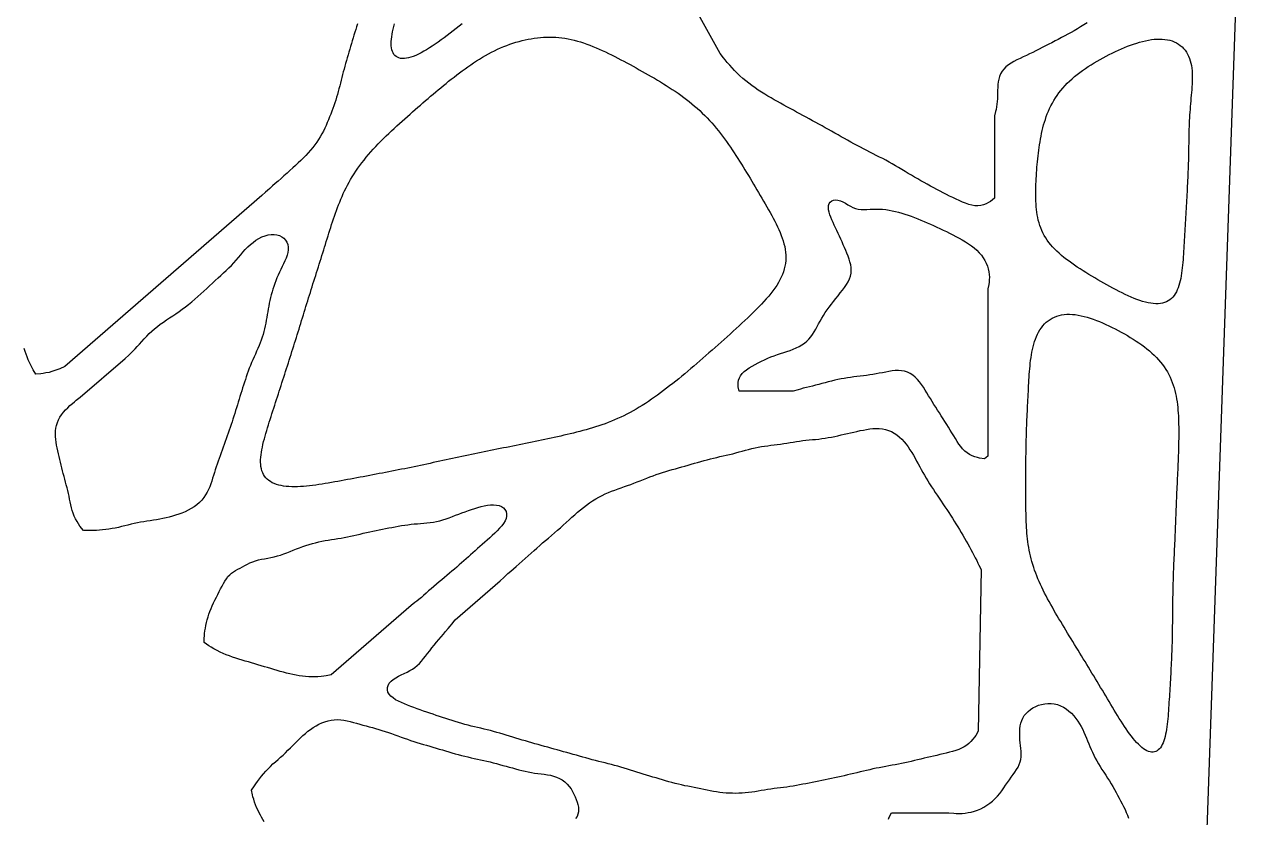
# Model space of a CAD drawing. Header units: metres. Extents: x 143 to 243, y 0 to 90.
# Drawn here: x 196.86 to 242.77, y 43.06 to 72.81 of the extents above; entities that cross this region are included whole.
import ezdxf

# ---------------------------------------------------------------- set-up
doc = ezdxf.new("R2010")
doc.units = ezdxf.units.M

msp = doc.modelspace()

# ---------------------------------------------------------------- linework, layer by layer
for points in [[(239.719, -0.362), (242.771, 87.047), (145.622, 90.439), (142.57, 3.031)], [(206.393, 55.533), (206.308, 55.558), (206.228, 55.588), (206.152, 55.622), (206.083, 55.661), (206.019, 55.706), (205.961, 55.755), (205.91, 55.808), (205.864, 55.867), (205.825, 55.93), (205.792, 55.997), (205.765, 56.069), (205.744, 56.144), (205.728, 56.224), (205.719, 56.307), (205.714, 56.393), (205.715, 56.481), (205.72, 56.573), (205.73, 56.667), (205.743, 56.763), (205.76, 56.86), (205.78, 56.959), (205.802, 57.06), (205.827, 57.162), (205.854, 57.264), (205.882, 57.368), (205.912, 57.472), (205.943, 57.576), (205.975, 57.681), (206.007, 57.786), (206.041, 57.891), (206.074, 57.997), (206.108, 58.103), (206.141, 58.208), (206.175, 58.314), (206.209, 58.42), (206.243, 58.526), (206.277, 58.632), (206.311, 58.738), (206.346, 58.844), (206.38, 58.95), (206.414, 59.055), (206.448, 59.161), (206.482, 59.267), (206.516, 59.373), (206.55, 59.479), (206.584, 59.585), (206.618, 59.691), (206.652, 59.797), (206.686, 59.903), (206.72, 60.009), (206.755, 60.114), (206.789, 60.22), (206.822, 60.326), (206.856, 60.432), (206.89, 60.538), (206.924, 60.644), (206.957, 60.75), (206.991, 60.856), (207.024, 60.962), (207.057, 61.068), (207.09, 61.174), (207.123, 61.28), (207.156, 61.386), (207.188, 61.491), (207.221, 61.597), (207.253, 61.703), (207.286, 61.809), (207.318, 61.915), (207.351, 62.021), (207.383, 62.127), (207.416, 62.233), (207.448, 62.339), (207.481, 62.445), (207.514, 62.551), (207.547, 62.657), (207.58, 62.763), (207.613, 62.869), (207.646, 62.975), (207.679, 63.08), (207.713, 63.186), (207.746, 63.292), (207.78, 63.398), (207.813, 63.504), (207.847, 63.61), (207.881, 63.716), (207.914, 63.822), (207.948, 63.928), (207.981, 64.034), (208.014, 64.14), (208.047, 64.246), (208.08, 64.352), (208.113, 64.458), (208.146, 64.564), (208.179, 64.67), (208.212, 64.775), (208.245, 64.881), (208.278, 64.987), (208.311, 65.093), (208.345, 65.199), (208.379, 65.305), (208.413, 65.411), (208.448, 65.517), (208.484, 65.623), (208.521, 65.729), (208.559, 65.835), (208.597, 65.941), (208.638, 66.046), (208.68, 66.152), (208.723, 66.258), (208.769, 66.364), (208.816, 66.47), (208.866, 66.575), (208.918, 66.681), (208.973, 66.786), (209.03, 66.892), (209.09, 66.997), (209.153, 67.102), (209.219, 67.207), (209.288, 67.312), (209.36, 67.417), (209.435, 67.521), (209.512, 67.625), (209.593, 67.728), (209.677, 67.831), (209.763, 67.933), (209.851, 68.035), (209.942, 68.136), (210.035, 68.237), (210.129, 68.336), (210.226, 68.435), (210.323, 68.533), (210.422, 68.63), (210.521, 68.725), (210.621, 68.82), (210.721, 68.914), (210.821, 69.006), (210.922, 69.097), (211.022, 69.188), (211.121, 69.277), (211.22, 69.365), (211.319, 69.452), (211.417, 69.538), (211.515, 69.623), (211.612, 69.707), (211.708, 69.791), (211.804, 69.873), (211.9, 69.956), (211.996, 70.037), (212.091, 70.119), (212.187, 70.2), (212.282, 70.281), (212.378, 70.361), (212.475, 70.442), (212.572, 70.522), (212.67, 70.602), (212.768, 70.682), (212.868, 70.761), (212.969, 70.841), (213.07, 70.92), (213.173, 70.998), (213.277, 71.076), (213.382, 71.152), (213.489, 71.228), (213.596, 71.302), (213.705, 71.375), (213.814, 71.447), (213.925, 71.516), (214.036, 71.583), (214.148, 71.648), (214.261, 71.71), (214.375, 71.77), (214.489, 71.827), (214.603, 71.882), (214.718, 71.933), (214.832, 71.982), (214.947, 72.027), (215.062, 72.069), (215.178, 72.109), (215.293, 72.145), (215.408, 72.179), (215.522, 72.209), (215.637, 72.236), (215.752, 72.26), (215.867, 72.281), (215.981, 72.299), (216.096, 72.314), (216.21, 72.325), (216.325, 72.333), (216.44, 72.338), (216.555, 72.34), (216.67, 72.338), (216.785, 72.332), (216.9, 72.323), (217.016, 72.31), (217.131, 72.294), (217.247, 72.274), (217.363, 72.25), (217.48, 72.223), (217.596, 72.192), (217.713, 72.158), (217.83, 72.121), (217.947, 72.08), (218.064, 72.037), (218.181, 71.991), (218.297, 71.943), (218.414, 71.892), (218.531, 71.84), (218.647, 71.785), (218.764, 71.729), (218.88, 71.672), (218.996, 71.613), (219.111, 71.554), (219.227, 71.493), (219.342, 71.432), (219.457, 71.37), (219.572, 71.308), (219.686, 71.245), (219.801, 71.182), (219.915, 71.118), (220.029, 71.054), (220.143, 70.99), (220.257, 70.925), (220.37, 70.859), (220.483, 70.793), (220.596, 70.727), (220.709, 70.659), (220.821, 70.591), (220.932, 70.521), (221.043, 70.451), (221.154, 70.379), (221.263, 70.306), (221.371, 70.232), (221.479, 70.157), (221.585, 70.079), (221.689, 70.001), (221.792, 69.92), (221.894, 69.838), (221.994, 69.754), (222.092, 69.669), (222.188, 69.581), (222.282, 69.492), (222.374, 69.402), (222.464, 69.309), (222.552, 69.216), (222.639, 69.12), (222.723, 69.024), (222.805, 68.926), (222.886, 68.826), (222.965, 68.726), (223.042, 68.625), (223.118, 68.522), (223.192, 68.419), (223.265, 68.316), (223.337, 68.211), (223.408, 68.106), (223.477, 68.001), (223.546, 67.895), (223.614, 67.789), (223.682, 67.683), (223.748, 67.576), (223.815, 67.47), (223.88, 67.363), (223.946, 67.256), (224.01, 67.149), (224.075, 67.042), (224.139, 66.935), (224.203, 66.828), (224.267, 66.721), (224.331, 66.614), (224.394, 66.507), (224.457, 66.4), (224.52, 66.293), (224.583, 66.185), (224.645, 66.078), (224.706, 65.971), (224.767, 65.864), (224.827, 65.757), (224.885, 65.65), (224.943, 65.543), (224.999, 65.436), (225.053, 65.329), (225.104, 65.222), (225.153, 65.116), (225.199, 65.009), (225.242, 64.902), (225.281, 64.796), (225.316, 64.69), (225.346, 64.584), (225.372, 64.478), (225.392, 64.372), (225.406, 64.267), (225.414, 64.162), (225.416, 64.057), (225.412, 63.952), (225.401, 63.848), (225.384, 63.744), (225.359, 63.641), (225.328, 63.538), (225.29, 63.435), (225.246, 63.332), (225.195, 63.23), (225.139, 63.128), (225.076, 63.026), (225.007, 62.925), (224.934, 62.824), (224.855, 62.722), (224.772, 62.621), (224.684, 62.52), (224.593, 62.419), (224.498, 62.318), (224.401, 62.217), (224.3, 62.115), (224.197, 62.014), (224.093, 61.912), (223.986, 61.811), (223.878, 61.709), (223.769, 61.607), (223.659, 61.505), (223.548, 61.404), (223.436, 61.302), (223.324, 61.2), (223.211, 61.098), (223.098, 60.996), (222.985, 60.895), (222.872, 60.793), (222.759, 60.692), (222.646, 60.592), (222.532, 60.491), (222.419, 60.391), (222.305, 60.292), (222.192, 60.193), (222.079, 60.095), (221.965, 59.998), (221.852, 59.901), (221.739, 59.806), (221.625, 59.711), (221.512, 59.617), (221.398, 59.524), (221.285, 59.432), (221.172, 59.341), (221.058, 59.252), (220.945, 59.164), (220.831, 59.077), (220.717, 58.993), (220.604, 58.909), (220.49, 58.828), (220.376, 58.749), (220.261, 58.671), (220.147, 58.596), (220.032, 58.523), (219.918, 58.452), (219.802, 58.384), (219.687, 58.318), (219.571, 58.254), (219.456, 58.193), (219.339, 58.135), (219.223, 58.079), (219.106, 58.025), (218.989, 57.974), (218.871, 57.925), (218.754, 57.878), (218.636, 57.834), (218.518, 57.792), (218.399, 57.751), (218.281, 57.713), (218.162, 57.676), (218.043, 57.641), (217.924, 57.607), (217.805, 57.574), (217.686, 57.543), (217.566, 57.513), (217.447, 57.483), (217.328, 57.455), (217.208, 57.427), (217.089, 57.399), (216.97, 57.373), (216.85, 57.346), (216.731, 57.32), (216.611, 57.294), (216.492, 57.269), (216.372, 57.243), (216.253, 57.218), (216.133, 57.193), (216.014, 57.168), (215.895, 57.143), (215.775, 57.118), (215.656, 57.094), (215.536, 57.069), (215.417, 57.045), (215.297, 57.02), (215.178, 56.996), (215.058, 56.972), (214.939, 56.947), (214.82, 56.923), (214.7, 56.899), (214.581, 56.875), (214.461, 56.851), (214.342, 56.827), (214.222, 56.803), (214.103, 56.778), (213.984, 56.754), (213.864, 56.729), (213.745, 56.705), (213.625, 56.68), (213.506, 56.655), (213.386, 56.63), (213.267, 56.605), (213.148, 56.579), (213.028, 56.554), (212.909, 56.528), (212.789, 56.502), (212.67, 56.477), (212.551, 56.451), (212.431, 56.425), (212.312, 56.399), (212.192, 56.373), (212.073, 56.347), (211.954, 56.322), (211.834, 56.296), (211.715, 56.271), (211.595, 56.246), (211.476, 56.221), (211.357, 56.196), (211.237, 56.171), (211.118, 56.147), (210.998, 56.123), (210.879, 56.099), (210.76, 56.076), (210.64, 56.052), (210.521, 56.029), (210.401, 56.006), (210.282, 55.983), (210.163, 55.96), (210.043, 55.938), (209.924, 55.915), (209.805, 55.892), (209.685, 55.87), (209.566, 55.847), (209.446, 55.825), (209.327, 55.802), (209.208, 55.78), (209.088, 55.758), (208.969, 55.735), (208.85, 55.713), (208.73, 55.691), (208.611, 55.67), (208.492, 55.648), (208.373, 55.627), (208.254, 55.607), (208.135, 55.587), (208.017, 55.569), (207.899, 55.551), (207.781, 55.534), (207.664, 55.519), (207.548, 55.505), (207.432, 55.494), (207.318, 55.484), (207.205, 55.476), (207.094, 55.472), (206.985, 55.47), (206.879, 55.471), (206.775, 55.476), (206.674, 55.484), (206.576, 55.496), (206.482, 55.512)], [(239.759, 62.441), (239.692, 62.406), (239.62, 62.378), (239.544, 62.357), (239.464, 62.342), (239.379, 62.335), (239.291, 62.334), (239.199, 62.339), (239.103, 62.351), (239.005, 62.369), (238.903, 62.392), (238.8, 62.421), (238.694, 62.455), (238.586, 62.493), (238.477, 62.536), (238.366, 62.582), (238.254, 62.632), (238.142, 62.685), (238.028, 62.74), (237.915, 62.797), (237.801, 62.856), (237.687, 62.917), (237.573, 62.979), (237.459, 63.043), (237.345, 63.107), (237.231, 63.172), (237.118, 63.237), (237.006, 63.304), (236.894, 63.37), (236.782, 63.438), (236.672, 63.506), (236.563, 63.574), (236.455, 63.643), (236.349, 63.713), (236.244, 63.783), (236.141, 63.855), (236.041, 63.927), (235.943, 64.001), (235.848, 64.075), (235.756, 64.151), (235.667, 64.228), (235.582, 64.306), (235.501, 64.386), (235.424, 64.468), (235.352, 64.551), (235.284, 64.636), (235.221, 64.722), (235.163, 64.81), (235.109, 64.9), (235.06, 64.991), (235.017, 65.084), (234.977, 65.179), (234.943, 65.274), (234.913, 65.371), (234.886, 65.47), (234.864, 65.569), (234.845, 65.67), (234.83, 65.771), (234.818, 65.873), (234.808, 65.976), (234.801, 66.08), (234.796, 66.184), (234.793, 66.289), (234.792, 66.394), (234.792, 66.499), (234.793, 66.604), (234.795, 66.71), (234.799, 66.816), (234.803, 66.922), (234.808, 67.028), (234.814, 67.135), (234.821, 67.241), (234.829, 67.347), (234.837, 67.454), (234.846, 67.56), (234.855, 67.666), (234.866, 67.773), (234.877, 67.879), (234.889, 67.985), (234.903, 68.092), (234.917, 68.198), (234.933, 68.304), (234.95, 68.41), (234.968, 68.516), (234.988, 68.622), (235.01, 68.728), (235.033, 68.833), (235.059, 68.938), (235.087, 69.043), (235.117, 69.148), (235.15, 69.252), (235.186, 69.356), (235.224, 69.459), (235.266, 69.561), (235.312, 69.662), (235.36, 69.763), (235.413, 69.862), (235.469, 69.961), (235.53, 70.058), (235.594, 70.153), (235.662, 70.247), (235.734, 70.34), (235.81, 70.43), (235.891, 70.519), (235.974, 70.606), (236.062, 70.692), (236.153, 70.775), (236.247, 70.856), (236.344, 70.936), (236.445, 71.013), (236.547, 71.089), (236.652, 71.162), (236.759, 71.234), (236.868, 71.303), (236.978, 71.371), (237.09, 71.437), (237.203, 71.501), (237.317, 71.564), (237.431, 71.624), (237.546, 71.683), (237.661, 71.74), (237.776, 71.795), (237.891, 71.848), (238.006, 71.899), (238.121, 71.948), (238.236, 71.994), (238.35, 72.037), (238.463, 72.078), (238.576, 72.115), (238.688, 72.149), (238.799, 72.179), (238.909, 72.206), (239.018, 72.228), (239.126, 72.246), (239.232, 72.258), (239.336, 72.266), (239.437, 72.268), (239.537, 72.265), (239.634, 72.256), (239.728, 72.242), (239.818, 72.221), (239.905, 72.194), (239.988, 72.162), (240.067, 72.123), (240.142, 72.079), (240.212, 72.029), (240.277, 71.973), (240.337, 71.912), (240.392, 71.846), (240.441, 71.776), (240.485, 71.701), (240.524, 71.621), (240.557, 71.539), (240.586, 71.452), (240.609, 71.363), (240.628, 71.271), (240.642, 71.176), (240.652, 71.08), (240.659, 70.981), (240.662, 70.881), (240.662, 70.78), (240.659, 70.678), (240.655, 70.574), (240.648, 70.47), (240.641, 70.366), (240.632, 70.261), (240.623, 70.155), (240.613, 70.05), (240.604, 69.944), (240.594, 69.838), (240.585, 69.731), (240.577, 69.625), (240.569, 69.519), (240.562, 69.412), (240.556, 69.306), (240.55, 69.2), (240.546, 69.093), (240.542, 68.987), (240.538, 68.88), (240.535, 68.774), (240.533, 68.667), (240.531, 68.561), (240.529, 68.455), (240.527, 68.348), (240.525, 68.242), (240.523, 68.135), (240.521, 68.029), (240.519, 67.922), (240.517, 67.816), (240.514, 67.709), (240.511, 67.603), (240.508, 67.496), (240.504, 67.39), (240.5, 67.284), (240.496, 67.177), (240.492, 67.071), (240.487, 66.964), (240.482, 66.858), (240.476, 66.751), (240.471, 66.645), (240.465, 66.539), (240.46, 66.432), (240.454, 66.326), (240.448, 66.219), (240.442, 66.113), (240.436, 66.006), (240.43, 65.9), (240.424, 65.794), (240.418, 65.687), (240.412, 65.581), (240.406, 65.474), (240.4, 65.368), (240.394, 65.262), (240.388, 65.155), (240.382, 65.049), (240.375, 64.942), (240.369, 64.836), (240.363, 64.73), (240.357, 64.624), (240.351, 64.517), (240.344, 64.411), (240.338, 64.306), (240.331, 64.2), (240.323, 64.095), (240.315, 63.991), (240.307, 63.887), (240.297, 63.784), (240.287, 63.681), (240.275, 63.581), (240.262, 63.481), (240.246, 63.384), (240.229, 63.288), (240.209, 63.195), (240.187, 63.105), (240.162, 63.018), (240.133, 62.934), (240.101, 62.854), (240.065, 62.779), (240.025, 62.709), (239.981, 62.643), (239.932, 62.584), (239.879, 62.53), (239.821, 62.482)], [(232.865, 56.512), (232.682, 56.541), (232.601, 56.562), (232.506, 56.591), (232.399, 56.631), (232.306, 56.68), (232.215, 56.74), (232.128, 56.81), (232.048, 56.89), (231.974, 56.978), (231.904, 57.073), (231.839, 57.172), (231.775, 57.275), (231.712, 57.38), (231.648, 57.487), (231.584, 57.594), (231.519, 57.701), (231.451, 57.809), (231.383, 57.916), (231.314, 58.023), (231.245, 58.131), (231.176, 58.238), (231.108, 58.346), (231.039, 58.453), (230.971, 58.56), (230.904, 58.668), (230.838, 58.775), (230.772, 58.882), (230.706, 58.99), (230.641, 59.096), (230.575, 59.201), (230.506, 59.304), (230.434, 59.403), (230.356, 59.496), (230.271, 59.581), (230.18, 59.656), (230.083, 59.719), (229.978, 59.768), (229.868, 59.803), (229.755, 59.824), (229.638, 59.832), (229.52, 59.828), (229.401, 59.816), (229.281, 59.796), (229.162, 59.774), (229.042, 59.749), (228.922, 59.725), (228.803, 59.702), (228.683, 59.682), (228.564, 59.663), (228.444, 59.646), (228.324, 59.631), (228.205, 59.616), (228.085, 59.602), (227.966, 59.587), (227.846, 59.572), (227.727, 59.555), (227.607, 59.535), (227.487, 59.514), (227.368, 59.489), (227.248, 59.462), (227.129, 59.433), (227.009, 59.402), (226.889, 59.37), (226.77, 59.339), (226.651, 59.308), (226.532, 59.279), (226.414, 59.249), (226.299, 59.22), (226.188, 59.193), (226.068, 59.162), (225.966, 59.134), (225.88, 59.111), (225.694, 59.055), (223.662, 59.055), (223.629, 59.218), (223.625, 59.291), (223.628, 59.375), (223.64, 59.471), (223.672, 59.554), (223.718, 59.636), (223.78, 59.715), (223.857, 59.79), (223.946, 59.86), (224.046, 59.928), (224.153, 59.993), (224.266, 60.056), (224.382, 60.117), (224.5, 60.177), (224.619, 60.234), (224.739, 60.289), (224.858, 60.34), (224.978, 60.387), (225.097, 60.43), (225.217, 60.471), (225.336, 60.509), (225.456, 60.547), (225.574, 60.586), (225.69, 60.629), (225.804, 60.676), (225.913, 60.73), (226.017, 60.79), (226.114, 60.856), (226.202, 60.929), (226.283, 61.009), (226.356, 61.094), (226.421, 61.185), (226.48, 61.279), (226.536, 61.377), (226.591, 61.478), (226.646, 61.581), (226.703, 61.685), (226.763, 61.789), (226.828, 61.895), (226.896, 62.001), (226.969, 62.106), (227.044, 62.212), (227.124, 62.318), (227.206, 62.423), (227.289, 62.529), (227.374, 62.634), (227.458, 62.74), (227.54, 62.845), (227.618, 62.951), (227.689, 63.056), (227.751, 63.162), (227.802, 63.268), (227.839, 63.374), (227.862, 63.481), (227.87, 63.587), (227.865, 63.694), (227.848, 63.8), (227.822, 63.907), (227.788, 64.014), (227.749, 64.121), (227.707, 64.228), (227.663, 64.335), (227.618, 64.442), (227.571, 64.549), (227.524, 64.656), (227.476, 64.763), (227.428, 64.87), (227.378, 64.976), (227.329, 65.081), (227.28, 65.185), (227.232, 65.287), (227.186, 65.388), (227.142, 65.486), (227.101, 65.582), (227.066, 65.677), (227.038, 65.769), (227.019, 65.859), (227.012, 65.944), (227.018, 66.023), (227.041, 66.093), (227.081, 66.152), (227.136, 66.197), (227.205, 66.224), (227.285, 66.233), (227.372, 66.223), (227.464, 66.196), (227.558, 66.155), (227.652, 66.105), (227.745, 66.051), (227.839, 65.998), (227.934, 65.951), (228.032, 65.914), (228.132, 65.889), (228.237, 65.874), (228.346, 65.87), (228.458, 65.872), (228.573, 65.878), (228.69, 65.884), (228.808, 65.887), (228.928, 65.886), (229.047, 65.879), (229.167, 65.866), (229.286, 65.848), (229.406, 65.825), (229.525, 65.798), (229.645, 65.767), (229.764, 65.733), (229.884, 65.697), (230.003, 65.658), (230.123, 65.616), (230.242, 65.572), (230.362, 65.526), (230.481, 65.477), (230.601, 65.427), (230.72, 65.375), (230.84, 65.322), (230.959, 65.268), (231.079, 65.213), (231.198, 65.157), (231.318, 65.101), (231.437, 65.043), (231.557, 64.984), (231.676, 64.924), (231.796, 64.861), (231.915, 64.797), (232.033, 64.729), (232.15, 64.66), (232.265, 64.586), (232.376, 64.509), (232.481, 64.427), (232.58, 64.341), (232.67, 64.25), (232.751, 64.155), (232.822, 64.057), (232.883, 63.955), (232.934, 63.852), (232.976, 63.747), (233.008, 63.643), (233.03, 63.538), (233.044, 63.435), (233.051, 63.336), (233.046, 63.23), (233.038, 63.139), (233.027, 63.062), (232.989, 62.897), (232.989, 56.617)], [(199.066, 53.827), (198.937, 53.995), (198.885, 54.072), (198.828, 54.163), (198.766, 54.27), (198.721, 54.37), (198.68, 54.473), (198.646, 54.579), (198.618, 54.684), (198.594, 54.79), (198.571, 54.897), (198.55, 55.004), (198.528, 55.11), (198.505, 55.217), (198.48, 55.323), (198.453, 55.43), (198.425, 55.537), (198.398, 55.644), (198.369, 55.75), (198.341, 55.857), (198.313, 55.964), (198.286, 56.07), (198.26, 56.177), (198.233, 56.284), (198.207, 56.39), (198.181, 56.497), (198.155, 56.604), (198.129, 56.71), (198.104, 56.817), (198.081, 56.923), (198.061, 57.03), (198.043, 57.137), (198.03, 57.243), (198.021, 57.35), (198.019, 57.456), (198.023, 57.562), (198.036, 57.667), (198.058, 57.772), (198.09, 57.874), (198.132, 57.976), (198.185, 58.075), (198.247, 58.17), (198.317, 58.262), (198.396, 58.351), (198.477, 58.436), (198.559, 58.514), (198.652, 58.594), (198.733, 58.66), (198.801, 58.715), (198.95, 58.828), (200.629, 60.287), (200.77, 60.411), (200.835, 60.472), (200.913, 60.548), (201.003, 60.638), (201.086, 60.727), (201.172, 60.821), (201.26, 60.919), (201.349, 61.018), (201.44, 61.117), (201.535, 61.213), (201.632, 61.307), (201.735, 61.397), (201.842, 61.483), (201.952, 61.566), (202.066, 61.647), (202.182, 61.726), (202.3, 61.804), (202.419, 61.882), (202.539, 61.962), (202.658, 62.044), (202.777, 62.129), (202.896, 62.218), (203.015, 62.309), (203.132, 62.403), (203.248, 62.501), (203.362, 62.601), (203.474, 62.702), (203.584, 62.805), (203.692, 62.907), (203.798, 63.009), (203.905, 63.109), (204.01, 63.208), (204.116, 63.304), (204.221, 63.399), (204.325, 63.493), (204.428, 63.587), (204.527, 63.681), (204.622, 63.776), (204.713, 63.872), (204.8, 63.971), (204.885, 64.071), (204.968, 64.171), (205.053, 64.271), (205.14, 64.37), (205.232, 64.465), (205.33, 64.555), (205.432, 64.639), (205.539, 64.716), (205.651, 64.783), (205.766, 64.84), (205.881, 64.884), (205.997, 64.915), (206.111, 64.933), (206.222, 64.936), (206.327, 64.923), (206.424, 64.894), (206.512, 64.851), (206.588, 64.794), (206.651, 64.725), (206.698, 64.644), (206.73, 64.555), (206.746, 64.459), (206.746, 64.359), (206.732, 64.256), (206.705, 64.152), (206.669, 64.046), (206.625, 63.94), (206.575, 63.834), (206.524, 63.729), (206.472, 63.623), (206.422, 63.517), (206.374, 63.412), (206.328, 63.306), (206.285, 63.2), (206.246, 63.094), (206.209, 62.988), (206.174, 62.882), (206.142, 62.777), (206.112, 62.671), (206.085, 62.565), (206.06, 62.459), (206.038, 62.353), (206.017, 62.247), (205.998, 62.141), (205.979, 62.034), (205.961, 61.928), (205.943, 61.822), (205.924, 61.716), (205.904, 61.61), (205.882, 61.504), (205.859, 61.398), (205.833, 61.292), (205.805, 61.186), (205.773, 61.08), (205.738, 60.974), (205.699, 60.869), (205.657, 60.763), (205.612, 60.657), (205.565, 60.551), (205.517, 60.446), (205.469, 60.34), (205.421, 60.234), (205.375, 60.128), (205.331, 60.023), (205.29, 59.917), (205.25, 59.811), (205.212, 59.705), (205.176, 59.599), (205.141, 59.494), (205.106, 59.388), (205.072, 59.282), (205.038, 59.176), (205.005, 59.07), (204.971, 58.964), (204.938, 58.858), (204.906, 58.752), (204.874, 58.646), (204.842, 58.541), (204.81, 58.435), (204.777, 58.329), (204.744, 58.223), (204.711, 58.117), (204.677, 58.011), (204.642, 57.905), (204.606, 57.799), (204.57, 57.693), (204.533, 57.588), (204.495, 57.482), (204.457, 57.376), (204.42, 57.27), (204.382, 57.164), (204.344, 57.059), (204.306, 56.953), (204.269, 56.847), (204.232, 56.741), (204.195, 56.635), (204.158, 56.529), (204.121, 56.424), (204.085, 56.318), (204.049, 56.212), (204.015, 56.106), (203.981, 56), (203.948, 55.894), (203.915, 55.788), (203.882, 55.682), (203.846, 55.577), (203.807, 55.471), (203.763, 55.366), (203.712, 55.263), (203.653, 55.161), (203.585, 55.063), (203.507, 54.968), (203.42, 54.879), (203.324, 54.796), (203.221, 54.72), (203.112, 54.65), (202.998, 54.588), (202.882, 54.533), (202.764, 54.483), (202.645, 54.439), (202.526, 54.4), (202.406, 54.365), (202.287, 54.333), (202.168, 54.304), (202.048, 54.279), (201.929, 54.255), (201.81, 54.234), (201.691, 54.214), (201.571, 54.195), (201.452, 54.175), (201.333, 54.155), (201.213, 54.134), (201.094, 54.111), (200.975, 54.086), (200.855, 54.059), (200.736, 54.031), (200.617, 54.002), (200.498, 53.974), (200.378, 53.946), (200.259, 53.92), (200.14, 53.897), (200.021, 53.877), (199.903, 53.861), (199.785, 53.848), (199.67, 53.839), (199.559, 53.833), (199.44, 53.829), (199.338, 53.827), (199.252, 53.827)], [(239.295, 45.535), (239.245, 45.519), (239.192, 45.511), (239.137, 45.512), (239.079, 45.521), (239.02, 45.538), (238.959, 45.564), (238.897, 45.598), (238.834, 45.639), (238.77, 45.688), (238.705, 45.743), (238.639, 45.806), (238.574, 45.874), (238.508, 45.947), (238.442, 46.026), (238.376, 46.109), (238.311, 46.196), (238.246, 46.287), (238.181, 46.381), (238.116, 46.477), (238.052, 46.575), (237.988, 46.676), (237.924, 46.778), (237.86, 46.881), (237.797, 46.985), (237.733, 47.09), (237.67, 47.196), (237.607, 47.302), (237.543, 47.408), (237.48, 47.515), (237.416, 47.622), (237.352, 47.729), (237.288, 47.836), (237.224, 47.943), (237.159, 48.051), (237.095, 48.158), (237.03, 48.265), (236.965, 48.372), (236.9, 48.48), (236.835, 48.587), (236.769, 48.694), (236.704, 48.801), (236.638, 48.909), (236.573, 49.016), (236.507, 49.123), (236.442, 49.23), (236.376, 49.338), (236.31, 49.445), (236.245, 49.552), (236.179, 49.659), (236.114, 49.767), (236.049, 49.874), (235.984, 49.981), (235.919, 50.088), (235.854, 50.196), (235.79, 50.303), (235.725, 50.41), (235.662, 50.517), (235.599, 50.625), (235.536, 50.732), (235.474, 50.839), (235.413, 50.946), (235.352, 51.053), (235.293, 51.16), (235.235, 51.268), (235.178, 51.375), (235.123, 51.482), (235.069, 51.589), (235.017, 51.696), (234.966, 51.803), (234.918, 51.91), (234.872, 52.017), (234.829, 52.124), (234.787, 52.231), (234.748, 52.338), (234.712, 52.445), (234.678, 52.552), (234.646, 52.659), (234.618, 52.766), (234.591, 52.872), (234.567, 52.979), (234.546, 53.086), (234.526, 53.192), (234.509, 53.299), (234.494, 53.406), (234.481, 53.512), (234.47, 53.619), (234.46, 53.725), (234.452, 53.832), (234.445, 53.939), (234.439, 54.045), (234.434, 54.152), (234.43, 54.258), (234.427, 54.365), (234.425, 54.471), (234.423, 54.577), (234.422, 54.684), (234.421, 54.79), (234.42, 54.897), (234.419, 55.003), (234.419, 55.11), (234.419, 55.216), (234.419, 55.323), (234.419, 55.429), (234.419, 55.536), (234.419, 55.642), (234.419, 55.749), (234.42, 55.855), (234.42, 55.961), (234.42, 56.068), (234.421, 56.174), (234.421, 56.281), (234.422, 56.387), (234.423, 56.494), (234.424, 56.6), (234.425, 56.707), (234.427, 56.813), (234.429, 56.919), (234.43, 57.026), (234.433, 57.132), (234.435, 57.239), (234.438, 57.345), (234.441, 57.452), (234.444, 57.558), (234.448, 57.664), (234.452, 57.771), (234.456, 57.877), (234.461, 57.984), (234.465, 58.09), (234.47, 58.196), (234.475, 58.303), (234.48, 58.409), (234.485, 58.516), (234.491, 58.622), (234.496, 58.728), (234.501, 58.835), (234.507, 58.941), (234.512, 59.048), (234.518, 59.154), (234.523, 59.26), (234.529, 59.367), (234.535, 59.473), (234.542, 59.579), (234.549, 59.685), (234.557, 59.791), (234.566, 59.897), (234.575, 60.002), (234.586, 60.107), (234.598, 60.211), (234.612, 60.315), (234.628, 60.418), (234.646, 60.521), (234.667, 60.622), (234.69, 60.721), (234.716, 60.819), (234.745, 60.916), (234.778, 61.01), (234.815, 61.101), (234.855, 61.19), (234.899, 61.275), (234.948, 61.356), (235, 61.434), (235.057, 61.507), (235.119, 61.576), (235.184, 61.639), (235.254, 61.698), (235.329, 61.75), (235.407, 61.796), (235.49, 61.836), (235.576, 61.87), (235.667, 61.898), (235.76, 61.919), (235.857, 61.933), (235.957, 61.941), (236.059, 61.942), (236.165, 61.937), (236.272, 61.927), (236.381, 61.91), (236.492, 61.888), (236.605, 61.861), (236.719, 61.83), (236.833, 61.794), (236.949, 61.754), (237.066, 61.71), (237.182, 61.663), (237.3, 61.614), (237.417, 61.561), (237.534, 61.506), (237.651, 61.45), (237.768, 61.391), (237.884, 61.331), (237.999, 61.269), (238.113, 61.205), (238.226, 61.141), (238.338, 61.074), (238.447, 61.006), (238.555, 60.937), (238.661, 60.866), (238.764, 60.794), (238.865, 60.719), (238.962, 60.643), (239.056, 60.565), (239.147, 60.485), (239.234, 60.404), (239.317, 60.32), (239.396, 60.234), (239.471, 60.147), (239.542, 60.057), (239.608, 59.966), (239.67, 59.873), (239.727, 59.778), (239.779, 59.682), (239.827, 59.584), (239.871, 59.485), (239.911, 59.384), (239.947, 59.283), (239.979, 59.181), (240.007, 59.078), (240.032, 58.974), (240.054, 58.87), (240.073, 58.765), (240.089, 58.659), (240.103, 58.554), (240.115, 58.448), (240.124, 58.342), (240.132, 58.236), (240.139, 58.13), (240.144, 58.023), (240.147, 57.917), (240.15, 57.811), (240.152, 57.704), (240.153, 57.598), (240.153, 57.491), (240.153, 57.385), (240.152, 57.278), (240.151, 57.172), (240.149, 57.065), (240.146, 56.959), (240.144, 56.852), (240.14, 56.746), (240.137, 56.639), (240.133, 56.533), (240.129, 56.427), (240.125, 56.32), (240.12, 56.214), (240.115, 56.107), (240.11, 56.001), (240.105, 55.894), (240.1, 55.788), (240.095, 55.682), (240.09, 55.575), (240.085, 55.469), (240.081, 55.362), (240.076, 55.256), (240.071, 55.15), (240.067, 55.043), (240.062, 54.937), (240.058, 54.83), (240.054, 54.724), (240.05, 54.617), (240.045, 54.511), (240.041, 54.404), (240.037, 54.298), (240.033, 54.192), (240.029, 54.085), (240.025, 53.979), (240.021, 53.872), (240.016, 53.766), (240.012, 53.659), (240.007, 53.553), (240.002, 53.447), (239.997, 53.34), (239.992, 53.234), (239.987, 53.127), (239.982, 53.021), (239.977, 52.914), (239.972, 52.808), (239.968, 52.702), (239.963, 52.595), (239.958, 52.489), (239.954, 52.382), (239.95, 52.276), (239.946, 52.169), (239.942, 52.063), (239.939, 51.957), (239.936, 51.85), (239.933, 51.744), (239.93, 51.637), (239.928, 51.531), (239.926, 51.424), (239.924, 51.318), (239.923, 51.211), (239.921, 51.105), (239.92, 50.998), (239.919, 50.892), (239.918, 50.786), (239.917, 50.679), (239.916, 50.573), (239.915, 50.466), (239.914, 50.36), (239.913, 50.253), (239.911, 50.147), (239.91, 50.04), (239.908, 49.934), (239.906, 49.827), (239.903, 49.721), (239.901, 49.614), (239.898, 49.508), (239.895, 49.402), (239.891, 49.295), (239.887, 49.189), (239.883, 49.082), (239.879, 48.976), (239.874, 48.869), (239.869, 48.763), (239.863, 48.657), (239.858, 48.55), (239.852, 48.444), (239.846, 48.337), (239.84, 48.231), (239.834, 48.124), (239.827, 48.018), (239.821, 47.912), (239.814, 47.805), (239.808, 47.699), (239.801, 47.593), (239.795, 47.487), (239.788, 47.381), (239.781, 47.275), (239.774, 47.17), (239.767, 47.065), (239.759, 46.961), (239.751, 46.858), (239.742, 46.756), (239.732, 46.655), (239.721, 46.555), (239.709, 46.457), (239.695, 46.362), (239.679, 46.269), (239.662, 46.18), (239.642, 46.094), (239.62, 46.012), (239.596, 45.934), (239.568, 45.862), (239.538, 45.795), (239.505, 45.734), (239.469, 45.679), (239.43, 45.632), (239.388, 45.592), (239.343, 45.559)], [(232.741, 52.362), (232.635, 46.296), (232.54, 46.139), (232.492, 46.071), (232.432, 45.993), (232.359, 45.907), (232.283, 45.836), (232.199, 45.769), (232.105, 45.709), (232.005, 45.657), (231.899, 45.612), (231.787, 45.572), (231.673, 45.537), (231.555, 45.505), (231.436, 45.475), (231.317, 45.447), (231.197, 45.419), (231.078, 45.391), (230.958, 45.363), (230.838, 45.336), (230.718, 45.308), (230.599, 45.28), (230.479, 45.251), (230.359, 45.222), (230.239, 45.193), (230.12, 45.164), (230, 45.137), (229.88, 45.11), (229.76, 45.085), (229.641, 45.061), (229.521, 45.039), (229.401, 45.017), (229.281, 44.996), (229.162, 44.974), (229.042, 44.952), (228.922, 44.929), (228.803, 44.905), (228.683, 44.88), (228.563, 44.853), (228.443, 44.826), (228.324, 44.798), (228.204, 44.77), (228.084, 44.741), (227.965, 44.712), (227.845, 44.683), (227.725, 44.654), (227.605, 44.626), (227.486, 44.599), (227.366, 44.572), (227.246, 44.547), (227.127, 44.522), (227.007, 44.498), (226.887, 44.474), (226.768, 44.45), (226.648, 44.426), (226.528, 44.402), (226.408, 44.378), (226.289, 44.353), (226.169, 44.328), (226.049, 44.304), (225.93, 44.281), (225.81, 44.259), (225.69, 44.238), (225.571, 44.22), (225.451, 44.203), (225.331, 44.188), (225.212, 44.173), (225.092, 44.159), (224.972, 44.144), (224.853, 44.127), (224.733, 44.109), (224.613, 44.089), (224.494, 44.068), (224.374, 44.046), (224.254, 44.026), (224.135, 44.008), (224.015, 43.993), (223.895, 43.981), (223.776, 43.973), (223.656, 43.968), (223.537, 43.966), (223.417, 43.968), (223.297, 43.972), (223.178, 43.978), (223.058, 43.988), (222.938, 44.001), (222.819, 44.018), (222.699, 44.037), (222.58, 44.059), (222.46, 44.083), (222.341, 44.108), (222.221, 44.132), (222.101, 44.156), (221.982, 44.18), (221.862, 44.204), (221.743, 44.229), (221.623, 44.253), (221.503, 44.279), (221.384, 44.307), (221.264, 44.338), (221.145, 44.37), (221.025, 44.403), (220.906, 44.437), (220.786, 44.472), (220.667, 44.507), (220.547, 44.542), (220.428, 44.577), (220.308, 44.612), (220.188, 44.647), (220.069, 44.682), (219.949, 44.719), (219.83, 44.756), (219.71, 44.793), (219.591, 44.831), (219.471, 44.869), (219.352, 44.907), (219.232, 44.944), (219.113, 44.98), (218.993, 45.014), (218.874, 45.046), (218.754, 45.077), (218.635, 45.107), (218.515, 45.136), (218.395, 45.165), (218.276, 45.195), (218.156, 45.227), (218.037, 45.26), (217.917, 45.293), (217.798, 45.326), (217.678, 45.36), (217.559, 45.394), (217.439, 45.427), (217.32, 45.46), (217.2, 45.492), (217.081, 45.525), (216.961, 45.559), (216.842, 45.593), (216.722, 45.626), (216.603, 45.66), (216.483, 45.694), (216.364, 45.728), (216.244, 45.761), (216.125, 45.794), (216.005, 45.827), (215.886, 45.86), (215.766, 45.894), (215.647, 45.93), (215.527, 45.965), (215.408, 46.002), (215.288, 46.039), (215.169, 46.076), (215.049, 46.113), (214.93, 46.149), (214.81, 46.185), (214.691, 46.22), (214.571, 46.254), (214.452, 46.287), (214.332, 46.318), (214.213, 46.348), (214.094, 46.377), (213.974, 46.405), (213.855, 46.433), (213.735, 46.46), (213.616, 46.489), (213.496, 46.52), (213.377, 46.552), (213.257, 46.587), (213.138, 46.623), (213.018, 46.66), (212.899, 46.698), (212.779, 46.736), (212.66, 46.775), (212.541, 46.814), (212.421, 46.853), (212.302, 46.892), (212.182, 46.932), (212.063, 46.972), (211.943, 47.013), (211.824, 47.055), (211.704, 47.097), (211.585, 47.14), (211.466, 47.184), (211.346, 47.228), (211.227, 47.273), (211.109, 47.32), (210.993, 47.369), (210.882, 47.422), (210.777, 47.479), (210.682, 47.543), (210.601, 47.612), (210.536, 47.687), (210.492, 47.767), (210.47, 47.85), (210.471, 47.934), (210.495, 48.016), (210.542, 48.095), (210.607, 48.169), (210.688, 48.237), (210.782, 48.3), (210.884, 48.357), (210.991, 48.41), (211.1, 48.462), (211.207, 48.515), (211.311, 48.569), (211.409, 48.628), (211.502, 48.692), (211.589, 48.764), (211.671, 48.842), (211.749, 48.928), (211.826, 49.019), (211.902, 49.116), (211.978, 49.216), (212.057, 49.318), (212.138, 49.422), (212.222, 49.527), (212.307, 49.632), (212.394, 49.737), (212.483, 49.841), (212.57, 49.943), (212.655, 50.04), (212.744, 50.145), (212.82, 50.236), (212.883, 50.311), (213.017, 50.475), (214.697, 51.936), (214.838, 52.07), (214.908, 52.134), (214.993, 52.21), (215.096, 52.301), (215.197, 52.388), (215.304, 52.481), (215.416, 52.578), (215.529, 52.676), (215.642, 52.776), (215.753, 52.876), (215.863, 52.975), (215.971, 53.073), (216.078, 53.17), (216.185, 53.265), (216.292, 53.359), (216.4, 53.452), (216.509, 53.546), (216.621, 53.641), (216.733, 53.737), (216.845, 53.835), (216.958, 53.933), (217.069, 54.032), (217.178, 54.131), (217.286, 54.228), (217.393, 54.324), (217.5, 54.419), (217.607, 54.512), (217.715, 54.603), (217.825, 54.691), (217.937, 54.777), (218.051, 54.86), (218.167, 54.939), (218.285, 55.013), (218.403, 55.082), (218.522, 55.145), (218.642, 55.202), (218.761, 55.254), (218.881, 55.302), (219, 55.346), (219.12, 55.389), (219.239, 55.431), (219.359, 55.473), (219.478, 55.516), (219.598, 55.559), (219.717, 55.604), (219.837, 55.649), (219.956, 55.696), (220.076, 55.743), (220.196, 55.79), (220.315, 55.836), (220.435, 55.882), (220.554, 55.926), (220.674, 55.968), (220.793, 56.008), (220.913, 56.044), (221.032, 56.079), (221.152, 56.113), (221.271, 56.146), (221.391, 56.178), (221.51, 56.211), (221.63, 56.244), (221.749, 56.279), (221.869, 56.314), (221.988, 56.349), (222.108, 56.384), (222.227, 56.419), (222.347, 56.452), (222.466, 56.484), (222.586, 56.515), (222.705, 56.544), (222.825, 56.572), (222.944, 56.599), (223.064, 56.626), (223.183, 56.653), (223.303, 56.681), (223.423, 56.71), (223.542, 56.741), (223.662, 56.774), (223.781, 56.807), (223.901, 56.839), (224.02, 56.871), (224.14, 56.901), (224.259, 56.928), (224.379, 56.953), (224.498, 56.974), (224.618, 56.992), (224.737, 57.008), (224.857, 57.023), (224.976, 57.038), (225.096, 57.053), (225.216, 57.07), (225.335, 57.088), (225.455, 57.108), (225.574, 57.128), (225.694, 57.148), (225.813, 57.167), (225.933, 57.184), (226.052, 57.2), (226.172, 57.213), (226.291, 57.225), (226.411, 57.236), (226.53, 57.247), (226.65, 57.26), (226.77, 57.275), (226.889, 57.292), (227.009, 57.311), (227.128, 57.334), (227.248, 57.358), (227.367, 57.384), (227.487, 57.411), (227.607, 57.438), (227.726, 57.466), (227.846, 57.494), (227.965, 57.521), (228.085, 57.548), (228.204, 57.574), (228.324, 57.598), (228.444, 57.62), (228.563, 57.638), (228.683, 57.651), (228.802, 57.657), (228.92, 57.654), (229.038, 57.641), (229.154, 57.618), (229.267, 57.583), (229.377, 57.537), (229.482, 57.479), (229.582, 57.412), (229.677, 57.335), (229.766, 57.251), (229.85, 57.16), (229.928, 57.063), (230.001, 56.963), (230.071, 56.86), (230.137, 56.755), (230.2, 56.649), (230.261, 56.542), (230.321, 56.435), (230.379, 56.328), (230.437, 56.22), (230.495, 56.113), (230.555, 56.006), (230.615, 55.899), (230.678, 55.792), (230.742, 55.685), (230.809, 55.578), (230.878, 55.47), (230.949, 55.363), (231.02, 55.256), (231.092, 55.149), (231.165, 55.041), (231.237, 54.934), (231.309, 54.827), (231.381, 54.719), (231.452, 54.612), (231.524, 54.505), (231.594, 54.398), (231.663, 54.29), (231.731, 54.183), (231.798, 54.076), (231.865, 53.969), (231.93, 53.862), (231.993, 53.754), (232.057, 53.647), (232.119, 53.54), (232.181, 53.433), (232.243, 53.326), (232.303, 53.219), (232.361, 53.113), (232.418, 53.007), (232.473, 52.904), (232.523, 52.804), (232.577, 52.697), (232.622, 52.606), (232.66, 52.529)], [(203.592, 49.628), (203.599, 49.794), (203.605, 49.87), (203.614, 49.961), (203.626, 50.067), (203.641, 50.165), (203.66, 50.268), (203.683, 50.372), (203.71, 50.477), (203.741, 50.583), (203.775, 50.688), (203.814, 50.794), (203.856, 50.9), (203.902, 51.006), (203.951, 51.111), (204.003, 51.217), (204.056, 51.323), (204.11, 51.428), (204.163, 51.533), (204.215, 51.638), (204.267, 51.74), (204.32, 51.839), (204.373, 51.932), (204.429, 52.018), (204.489, 52.096), (204.554, 52.165), (204.624, 52.225), (204.699, 52.278), (204.778, 52.327), (204.86, 52.374), (204.945, 52.42), (205.033, 52.468), (205.124, 52.516), (205.218, 52.565), (205.316, 52.612), (205.418, 52.654), (205.525, 52.692), (205.636, 52.722), (205.75, 52.748), (205.866, 52.77), (205.984, 52.791), (206.103, 52.814), (206.222, 52.839), (206.342, 52.871), (206.461, 52.907), (206.581, 52.949), (206.7, 52.994), (206.819, 53.041), (206.939, 53.088), (207.058, 53.135), (207.178, 53.18), (207.297, 53.222), (207.416, 53.263), (207.536, 53.301), (207.655, 53.337), (207.775, 53.37), (207.894, 53.4), (208.013, 53.427), (208.133, 53.451), (208.252, 53.471), (208.372, 53.49), (208.491, 53.506), (208.61, 53.524), (208.73, 53.542), (208.849, 53.562), (208.969, 53.585), (209.088, 53.61), (209.207, 53.637), (209.327, 53.667), (209.446, 53.696), (209.566, 53.725), (209.685, 53.754), (209.805, 53.782), (209.924, 53.808), (210.043, 53.833), (210.163, 53.856), (210.282, 53.879), (210.402, 53.902), (210.521, 53.924), (210.64, 53.946), (210.76, 53.967), (210.879, 53.989), (210.999, 54.01), (211.118, 54.029), (211.238, 54.046), (211.357, 54.06), (211.476, 54.072), (211.596, 54.083), (211.715, 54.091), (211.835, 54.1), (211.954, 54.111), (212.074, 54.124), (212.193, 54.142), (212.312, 54.165), (212.432, 54.194), (212.551, 54.228), (212.671, 54.266), (212.79, 54.308), (212.91, 54.352), (213.029, 54.397), (213.149, 54.441), (213.268, 54.486), (213.388, 54.53), (213.507, 54.572), (213.627, 54.614), (213.746, 54.653), (213.866, 54.69), (213.985, 54.724), (214.104, 54.754), (214.222, 54.776), (214.338, 54.789), (214.451, 54.792), (214.558, 54.783), (214.658, 54.76), (214.746, 54.723), (214.821, 54.673), (214.881, 54.61), (214.922, 54.538), (214.943, 54.457), (214.943, 54.37), (214.923, 54.279), (214.884, 54.187), (214.828, 54.095), (214.758, 54.003), (214.678, 53.911), (214.59, 53.82), (214.498, 53.731), (214.403, 53.642), (214.308, 53.555), (214.215, 53.47), (214.122, 53.386), (214.031, 53.305), (213.942, 53.225), (213.853, 53.147), (213.766, 53.07), (213.679, 52.995), (213.593, 52.919), (213.506, 52.843), (213.42, 52.767), (213.333, 52.691), (213.247, 52.614), (213.159, 52.536), (213.071, 52.458), (212.981, 52.379), (212.89, 52.301), (212.798, 52.221), (212.704, 52.142), (212.608, 52.062), (212.51, 51.981), (212.411, 51.898), (212.312, 51.814), (212.212, 51.729), (212.114, 51.643), (212.017, 51.558), (211.922, 51.474), (211.83, 51.393), (211.743, 51.317), (211.649, 51.24), (211.569, 51.176), (211.502, 51.123), (211.356, 51.016), (208.356, 48.408), (208.171, 48.375), (208.085, 48.363), (207.983, 48.35), (207.864, 48.339), (207.753, 48.333), (207.638, 48.332), (207.52, 48.336), (207.403, 48.344), (207.284, 48.357), (207.165, 48.374), (207.046, 48.395), (206.926, 48.42), (206.807, 48.447), (206.688, 48.476), (206.569, 48.508), (206.45, 48.541), (206.331, 48.575), (206.212, 48.61), (206.093, 48.646), (205.974, 48.682), (205.854, 48.718), (205.735, 48.754), (205.616, 48.79), (205.497, 48.825), (205.378, 48.86), (205.259, 48.895), (205.14, 48.93), (205.021, 48.965), (204.902, 49.001), (204.783, 49.038), (204.664, 49.078), (204.545, 49.119), (204.427, 49.164), (204.31, 49.213), (204.194, 49.266), (204.084, 49.32), (203.965, 49.388), (203.863, 49.448), (203.777, 49.502)]]:
    msp.add_lwpolyline(points, close=True)
for points in [[(236.714, 72.87), (236.594, 72.795), (236.474, 72.722), (236.354, 72.65), (236.234, 72.58), (236.115, 72.513), (235.995, 72.447), (235.875, 72.383), (235.755, 72.32), (235.636, 72.256), (235.516, 72.194), (235.396, 72.131), (235.276, 72.069), (235.157, 72.007), (235.037, 71.944), (234.917, 71.883), (234.797, 71.823), (234.678, 71.764), (234.558, 71.706), (234.438, 71.65), (234.319, 71.594), (234.2, 71.54), (234.084, 71.484), (233.971, 71.425), (233.864, 71.363), (233.764, 71.296), (233.673, 71.222), (233.594, 71.142), (233.528, 71.056), (233.474, 70.963), (233.433, 70.866), (233.404, 70.765), (233.384, 70.662), (233.372, 70.557), (233.365, 70.451), (233.361, 70.344), (233.358, 70.238), (233.356, 70.133), (233.351, 70.028), (233.344, 69.925), (233.334, 69.826), (233.317, 69.72), (233.3, 69.629), (233.284, 69.553), (233.238, 69.388), (233.238, 66.301), (233.091, 66.177), (233.02, 66.132), (232.934, 66.086), (232.831, 66.041), (232.73, 66.019), (232.623, 66.009), (232.51, 66.014), (232.395, 66.034), (232.278, 66.065), (232.159, 66.105), (232.04, 66.152), (231.92, 66.203), (231.801, 66.258), (231.681, 66.316), (231.561, 66.374), (231.442, 66.435), (231.322, 66.496), (231.202, 66.559), (231.082, 66.623), (230.963, 66.687), (230.843, 66.752), (230.723, 66.817), (230.604, 66.884), (230.484, 66.951), (230.365, 67.018), (230.245, 67.087), (230.125, 67.157), (230.006, 67.228), (229.886, 67.3), (229.766, 67.372), (229.647, 67.444), (229.527, 67.515), (229.407, 67.585), (229.288, 67.652), (229.168, 67.717), (229.048, 67.78), (228.929, 67.841), (228.809, 67.902), (228.689, 67.961), (228.57, 68.021), (228.45, 68.083), (228.33, 68.145), (228.211, 68.208), (228.091, 68.272), (227.971, 68.337), (227.852, 68.402), (227.732, 68.469), (227.613, 68.536), (227.493, 68.603), (227.373, 68.671), (227.254, 68.738), (227.134, 68.806), (227.014, 68.873), (226.895, 68.94), (226.775, 69.006), (226.656, 69.072), (226.536, 69.138), (226.416, 69.203), (226.297, 69.268), (226.177, 69.334), (226.057, 69.399), (225.938, 69.464), (225.818, 69.528), (225.699, 69.594), (225.579, 69.659), (225.459, 69.724), (225.34, 69.789), (225.22, 69.855), (225.101, 69.922), (224.981, 69.99), (224.861, 70.059), (224.742, 70.129), (224.622, 70.202), (224.503, 70.277), (224.383, 70.355), (224.264, 70.436), (224.145, 70.52), (224.028, 70.607), (223.913, 70.698), (223.801, 70.792), (223.692, 70.888), (223.589, 70.987), (223.49, 71.088), (223.397, 71.189), (223.311, 71.287), (223.221, 71.393), (223.146, 71.485), (223.083, 71.562), (222.948, 71.729), (219.549, 77.862)], [(209.349, 72.836), (209.316, 72.73), (209.282, 72.624), (209.249, 72.519), (209.217, 72.413), (209.185, 72.307), (209.153, 72.201), (209.121, 72.095), (209.089, 71.989), (209.057, 71.884), (209.024, 71.778), (208.993, 71.672), (208.962, 71.566), (208.931, 71.46), (208.902, 71.354), (208.873, 71.248), (208.844, 71.143), (208.817, 71.037), (208.79, 70.931), (208.763, 70.825), (208.736, 70.719), (208.708, 70.613), (208.681, 70.507), (208.654, 70.401), (208.625, 70.295), (208.596, 70.19), (208.565, 70.084), (208.533, 69.978), (208.499, 69.872), (208.463, 69.766), (208.425, 69.66), (208.386, 69.555), (208.346, 69.449), (208.303, 69.343), (208.26, 69.237), (208.215, 69.132), (208.168, 69.026), (208.12, 68.92), (208.068, 68.815), (208.013, 68.709), (207.954, 68.604), (207.89, 68.499), (207.821, 68.396), (207.748, 68.294), (207.67, 68.193), (207.588, 68.094), (207.502, 67.998), (207.413, 67.903), (207.321, 67.809), (207.226, 67.715), (207.128, 67.621), (207.027, 67.526), (206.922, 67.43), (206.815, 67.332), (206.704, 67.232), (206.591, 67.133), (206.479, 67.034), (206.368, 66.937), (206.26, 66.843), (206.159, 66.755), (206.057, 66.665), (205.971, 66.589), (205.901, 66.527), (205.761, 66.399), (198.376, 59.98), (198.188, 59.897), (198.103, 59.864), (198, 59.827), (197.883, 59.788), (197.779, 59.76), (197.662, 59.737), (197.56, 59.719), (197.474, 59.707), (197.286, 59.693), (197.186, 59.86), (197.144, 59.936), (197.095, 60.028), (197.041, 60.135), (196.997, 60.234), (196.954, 60.338), (196.914, 60.443), (196.879, 60.549), (196.847, 60.655)], [(213.277, 72.838), (213.164, 72.749), (213.05, 72.66), (212.937, 72.572), (212.824, 72.485), (212.71, 72.399), (212.598, 72.315), (212.485, 72.233), (212.374, 72.153), (212.263, 72.076), (212.154, 72.003), (212.046, 71.933), (211.939, 71.867), (211.835, 71.806), (211.732, 71.75), (211.633, 71.7), (211.536, 71.655), (211.442, 71.618), (211.352, 71.586), (211.265, 71.563), (211.183, 71.546), (211.106, 71.537), (211.033, 71.536), (210.966, 71.543), (210.904, 71.558), (210.848, 71.581), (210.798, 71.611), (210.754, 71.649), (210.716, 71.693), (210.684, 71.745), (210.658, 71.803), (210.639, 71.867), (210.624, 71.937), (210.616, 72.012), (210.613, 72.091), (210.615, 72.175), (210.621, 72.262), (210.632, 72.353), (210.646, 72.447), (210.664, 72.542), (210.685, 72.64), (210.709, 72.74), (210.735, 72.841)], [(229.268, 42.996), (229.296, 43.072), (229.379, 43.236), (231.532, 43.236), (231.718, 43.217), (231.804, 43.213), (231.906, 43.212), (232.026, 43.214), (232.137, 43.224), (232.253, 43.241), (232.371, 43.265), (232.489, 43.298), (232.608, 43.339), (232.726, 43.389), (232.843, 43.448), (232.957, 43.517), (233.066, 43.593), (233.17, 43.677), (233.268, 43.768), (233.357, 43.863), (233.44, 43.963), (233.518, 44.064), (233.59, 44.167), (233.66, 44.27), (233.73, 44.372), (233.8, 44.473), (233.871, 44.572), (233.941, 44.669), (234.009, 44.764), (234.072, 44.858), (234.127, 44.953), (234.173, 45.047), (234.207, 45.143), (234.23, 45.24), (234.242, 45.34), (234.244, 45.442), (234.24, 45.545), (234.231, 45.65), (234.22, 45.755), (234.208, 45.861), (234.198, 45.968), (234.19, 46.074), (234.187, 46.181), (234.188, 46.287), (234.196, 46.392), (234.211, 46.496), (234.233, 46.598), (234.265, 46.697), (234.308, 46.792), (234.361, 46.882), (234.426, 46.966), (234.502, 47.042), (234.588, 47.111), (234.684, 47.173), (234.788, 47.225), (234.897, 47.269), (235.011, 47.303), (235.128, 47.326), (235.246, 47.339), (235.365, 47.338), (235.483, 47.323), (235.601, 47.296), (235.716, 47.254), (235.827, 47.199), (235.935, 47.133), (236.036, 47.055), (236.131, 46.97), (236.218, 46.877), (236.299, 46.779), (236.371, 46.678), (236.436, 46.574), (236.495, 46.468), (236.55, 46.362), (236.6, 46.255), (236.647, 46.148), (236.692, 46.041), (236.736, 45.934), (236.78, 45.827), (236.825, 45.72), (236.871, 45.613), (236.918, 45.505), (236.969, 45.398), (237.023, 45.291), (237.081, 45.184), (237.143, 45.077), (237.207, 44.969), (237.275, 44.862), (237.345, 44.754), (237.415, 44.647), (237.484, 44.54), (237.552, 44.432), (237.618, 44.325), (237.681, 44.218), (237.742, 44.11), (237.801, 44.003), (237.86, 43.896), (237.917, 43.788), (237.974, 43.681), (238.031, 43.574), (238.086, 43.467), (238.139, 43.359), (238.187, 43.252), (238.229, 43.145), (238.265, 43.038)], [(205.846, 42.9), (205.753, 43.067), (205.711, 43.144), (205.664, 43.236), (205.61, 43.342), (205.566, 43.44), (205.524, 43.54), (205.487, 43.638), (205.454, 43.744), (205.428, 43.836), (205.408, 43.912), (205.374, 44.079), (205.483, 44.243), (205.534, 44.318), (205.597, 44.408), (205.672, 44.511), (205.745, 44.605), (205.824, 44.702), (205.908, 44.797), (205.996, 44.889), (206.086, 44.979), (206.178, 45.067), (206.272, 45.152), (206.367, 45.235), (206.46, 45.319), (206.554, 45.404), (206.647, 45.491), (206.741, 45.58), (206.834, 45.672), (206.927, 45.765), (207.019, 45.859), (207.112, 45.952), (207.206, 46.043), (207.3, 46.13), (207.394, 46.214), (207.49, 46.293), (207.589, 46.367), (207.691, 46.436), (207.795, 46.5), (207.903, 46.558), (208.014, 46.61), (208.127, 46.653), (208.243, 46.688), (208.36, 46.713), (208.479, 46.728), (208.598, 46.732), (208.717, 46.725), (208.836, 46.709), (208.955, 46.687), (209.075, 46.659), (209.194, 46.627), (209.313, 46.594), (209.432, 46.561), (209.552, 46.528), (209.671, 46.496), (209.79, 46.463), (209.909, 46.43), (210.029, 46.397), (210.148, 46.362), (210.267, 46.326), (210.387, 46.287), (210.506, 46.247), (210.625, 46.205), (210.744, 46.163), (210.864, 46.12), (210.983, 46.077), (211.102, 46.034), (211.221, 45.993), (211.341, 45.953), (211.46, 45.913), (211.579, 45.875), (211.698, 45.838), (211.818, 45.802), (211.937, 45.767), (212.056, 45.732), (212.176, 45.697), (212.295, 45.662), (212.414, 45.628), (212.533, 45.593), (212.653, 45.558), (212.772, 45.523), (212.891, 45.488), (213.011, 45.454), (213.13, 45.421), (213.249, 45.389), (213.369, 45.359), (213.488, 45.33), (213.607, 45.304), (213.726, 45.278), (213.846, 45.252), (213.965, 45.226), (214.084, 45.2), (214.204, 45.172), (214.323, 45.142), (214.442, 45.112), (214.562, 45.08), (214.681, 45.047), (214.8, 45.015), (214.92, 44.982), (215.039, 44.95), (215.158, 44.918), (215.278, 44.885), (215.397, 44.853), (215.516, 44.822), (215.636, 44.793), (215.755, 44.767), (215.874, 44.744), (215.994, 44.724), (216.113, 44.708), (216.232, 44.694), (216.351, 44.68), (216.47, 44.663), (216.587, 44.642), (216.702, 44.614), (216.815, 44.576), (216.924, 44.527), (217.026, 44.467), (217.122, 44.395), (217.209, 44.314), (217.288, 44.225), (217.357, 44.13), (217.417, 44.033), (217.469, 43.933), (217.515, 43.834), (217.554, 43.736), (217.588, 43.64), (217.615, 43.545), (217.634, 43.452), (217.643, 43.361), (217.639, 43.271), (217.619, 43.184), (217.583, 43.099), (217.529, 43.016)]]:
    msp.add_lwpolyline(points)

doc.saveas('drawing.dxf')
